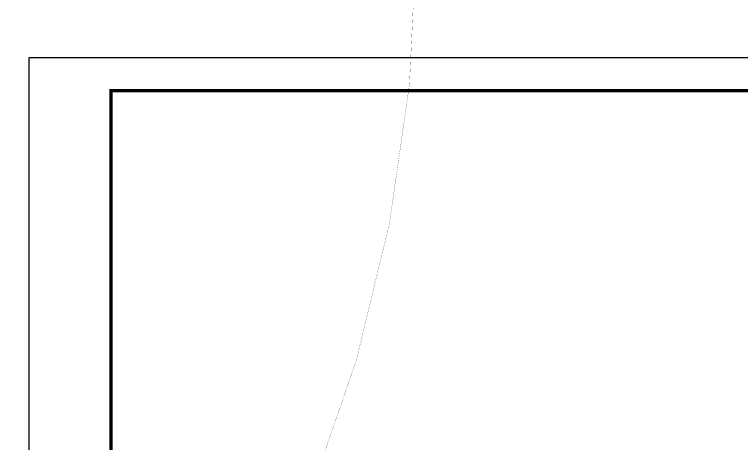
# Model space of a CAD drawing. Extents: x -668857 to 154266, y -275694 to 291306.
# Drawn here: x -241761 to -219674, y 214468 to 227497 of the extents above; entities that cross this region are included whole.
import ezdxf

# ---------------------------------------------------------------- set-up
doc = ezdxf.new("R2010")
doc.units = 0
doc.header["$LTSCALE"] = 1000
doc.layers.get('0').update_dxf_attribs({"linetype": 'CONTINUOUS'})
doc.layers.add('-TK', color=7, linetype='CONTINUOUS')
doc.layers.add('审图修改', color=2, linetype='CONTINUOUS', plot=False)

# ---------------------------------------------------------------- blocks, each defined once
blk = doc.blocks.new('A1')
blk.add_lwpolyline([(0, 59400), (0, 0), (84100, 0), (84100, 59400)], close=True)
at = {"const_width": 100}
blk.add_lwpolyline([(2500, 58400), (2500, 1000), (83100, 1000), (83100, 58400)], close=True, dxfattribs=at)

msp = doc.modelspace()

# ---------------------------------------------------------------- linework, layer by layer
at = {"layer": '审图修改', "const_width": 5}
msp.add_lwpolyline([(-642790.31, 268747.65, -0.57735027), (-564654.52, 268747.65, -0.57735027), (-486518.72, 268747.65, -0.57735027), (-408382.93, 268747.65, -0.57735027), (-330247.13, 268747.65, -0.57735027), (-252111.33, 268747.65, -0.57735027), (-252111.33, 190611.85, -0.57735027), (-252111.33, 112476.06, -0.57735027), (-252111.33, 34340.26, -0.57735027), (-252111.33, -43795.54, -0.57735027), (-252111.33, -121931.33, -0.57735027), (-330247.13, -121931.33, -0.57735027), (-408382.93, -121931.33, -0.57735027), (-486518.72, -121931.33, -0.57735027), (-564654.52, -121931.33, -0.57735027), (-642790.31, -121931.33, -0.57735027), (-642790.31, -43795.54, -0.57735027), (-642790.31, 34340.26, -0.57735027), (-642790.31, 112476.06, -0.57735027), (-642790.31, 190611.85, -0.57735027), (-642790.31, 268747.65, -0.57735027), (-642790.31, 268747.65, -0.57735027)], format="xyb", dxfattribs=at)

# ---------------------------------------------------------------- block references
at = {"layer": '-TK'}
msp.add_blockref('A1', (-241330.92, 166782.28), dxfattribs=at)

doc.saveas('drawing.dxf')
